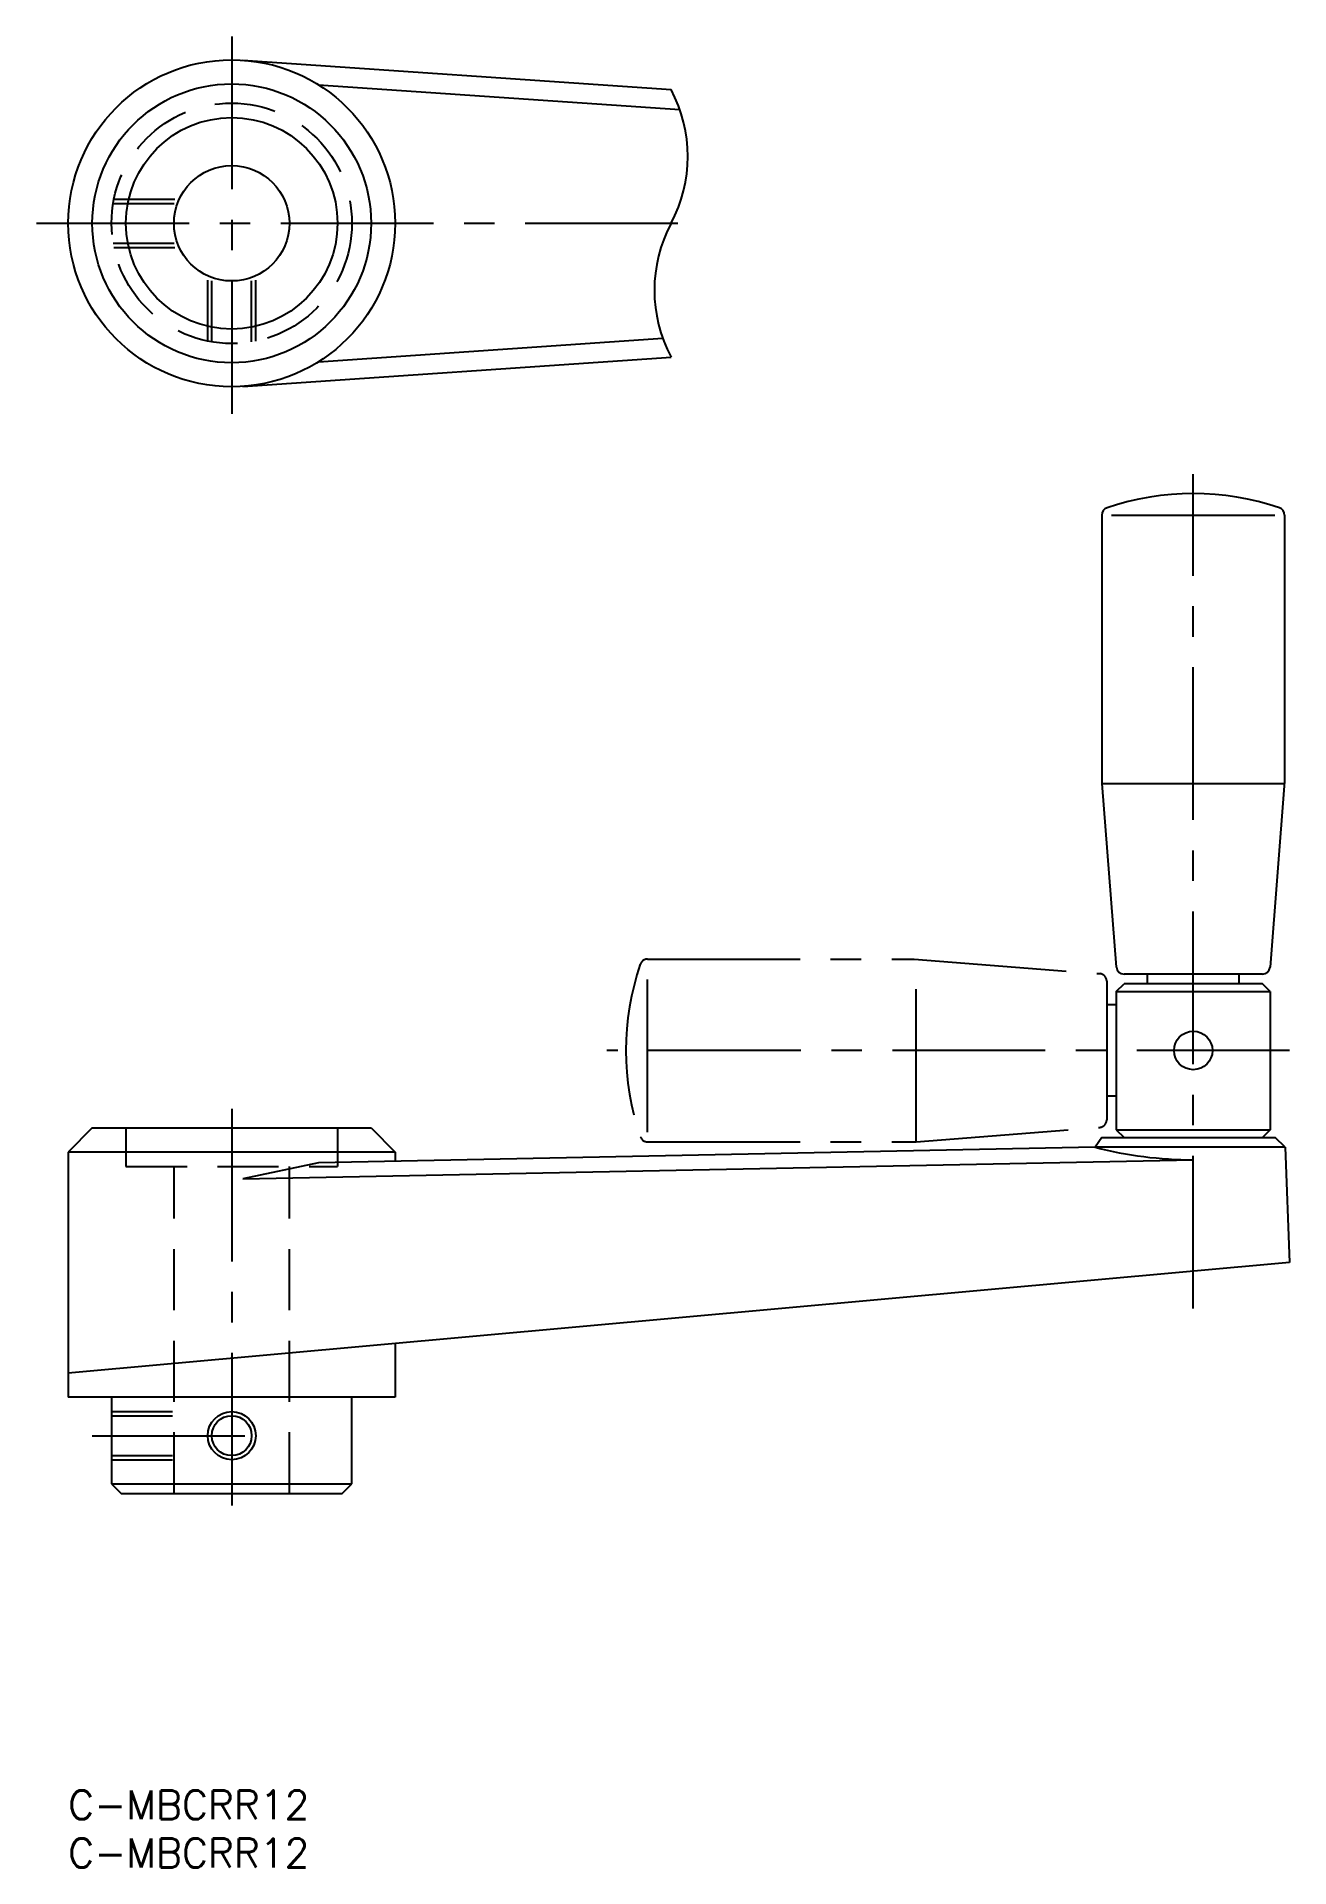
# Model space of a CAD drawing. Extents: x -3 to 127, y -8 to 182.
import ezdxf
from ezdxf.enums import TextEntityAlignment as Align

# ---------------------------------------------------------------- set-up
doc = ezdxf.new("R2010")
doc.units = 0
doc.header["$LTSCALE"] = 0.5
for name, pattern in [('CENTER', [50.8, 31.75, -6.35, 6.35, -6.35]), ('DASHED', [19.05, 12.7, -6.35]), ('PHANTOM', [63.5, 31.75, -6.35, 6.35, -6.35, 6.35, -6.35])]:
    doc.linetypes.add(name, pattern=pattern)
doc.layers.get('0').update_dxf_attribs({"linetype": 'CONTINUOUS'})
doc.layers.add('CENTER', color=1, linetype='CENTER')
doc.styles.get("Standard").update_dxf_attribs({"font": 'txt.shx', "height": 3, "bigfont": 'bigfont.shx'})

msp = doc.modelspace()

# ---------------------------------------------------------------- linework, layer by layer
at = {"color": 7, "linetype": 'CONTINUOUS'}
for p, q in [((18.16, 179.95), (62.7, 176.89)), ((26.01, 177.4), (63.6, 174.82)), ((26.01, 148.57), (61.83, 151.03)), ((18.16, 146.03), (62.7, 149.08)), ((107.5, 132.65), (107.5, 104.73)), ((108.5, 132.65), (125.5, 132.65)), ((126.5, 132.65), (126.5, 104.93)), ((107.5, 104.73), (109, 85.63)), ((107.5, 104.73), (126.48, 104.73)), ((126.5, 104.93), (124.99, 85.63)), ((109, 83.1), (109.8, 83.9)), ((124.2, 84.9), (109.8, 84.9)), ((124.2, 83.9), (109.8, 83.9)), ((112.24, 83.9), (112.24, 84.9)), ((121.76, 83.9), (121.76, 84.9)), ((125, 83.1), (124.2, 83.9)), ((109, 83.1), (109, 68.7)), ((109, 83.1), (125, 83.1)), ((125, 83.1), (125, 68.7)), ((2.5, 68.9), (0, 66.4)), ((2.5, 68.9), (31.5, 68.9)), ((31.5, 68.9), (34, 66.4)), ((109, 68.7), (109.8, 67.9)), ((109, 68.7), (125, 68.7)), ((125, 68.7), (124.2, 67.9)), ((106.79, 66.9), (26.01, 65.26)), ((107.5, 67.9), (106.79, 66.9)), ((126.55, 66.9), (106.79, 66.9)), ((107.5, 67.9), (125.51, 67.9)), ((126.55, 66.9), (125.51, 67.9)), ((126.55, 66.9), (127, 54.9)), ((34, 66.4), (0, 66.4)), ((0, 66.4), (0, 40.9)), ((18.16, 63.61), (117, 65.59)), ((26.01, 65.26), (18.16, 63.61)), ((34, 66.4), (34, 65.43)), ((127, 54.9), (0, 43.4)), ((34, 46.48), (34, 40.9)), ((34, 40.9), (0, 40.9)), ((4.5, 40.9), (4.5, 31.9)), ((29.5, 31.9), (29.5, 40.9)), ((4.5, 31.9), (29.5, 31.9)), ((4.5, 31.9), (5.5, 30.9)), ((5.5, 30.9), (28.5, 30.9)), ((28.5, 30.9), (29.5, 31.9))]:
    msp.add_line(p, q, dxfattribs=at)
at = {"color": 3, "linetype": 'DASHED'}
for p, q in [((4.67, 165.05), (11.37, 165.05)), ((4.75, 165.49), (11.55, 165.49)), ((4.67, 160.92), (11.37, 160.92)), ((4.75, 160.49), (11.55, 160.49)), ((14.5, 150.74), (14.5, 157.53)), ((14.93, 150.66), (14.93, 157.35)), ((19.07, 150.66), (19.07, 157.35)), ((19.5, 150.74), (19.5, 157.53)), ((6, 68.9), (6, 64.9)), ((28, 68.9), (28, 64.9)), ((6, 64.9), (28, 64.9)), ((11, 30.9), (11, 64.9)), ((23, 30.9), (23, 64.9)), ((4.5, 39.4), (11, 39.4)), ((4.5, 38.97), (11, 38.97)), ((4.5, 34.83), (11, 34.83)), ((4.5, 34.4), (11, 34.4))]:
    msp.add_line(p, q, dxfattribs=at)
at = {"color": 3, "linetype": 'PHANTOM'}
for p, q in [((60.24, 86.46), (87.97, 86.46)), ((87.97, 86.46), (107.27, 84.95)), ((88.17, 67.46), (88.17, 86.44)), ((60.24, 68.46), (60.24, 85.46)), ((108, 84.16), (108, 69.75)), ((109, 81.72), (108, 81.72)), ((109, 72.2), (108, 72.2)), ((88.17, 67.46), (107.27, 68.96)), ((60.24, 67.46), (88.17, 67.46))]:
    msp.add_line(p, q, dxfattribs=at)
at = {"color": 7, "linetype": 'CONTINUOUS'}
for centre, radius in [((17, 162.99), 17), ((17, 162.99), 14.5), ((17, 162.99), 11), ((17, 162.99), 6), ((117, 76.96), 2), ((17, 36.9), 2.07)]:
    msp.add_circle(centre, radius, dxfattribs=at)
at = {"color": 3, "linetype": 'DASHED'}
msp.add_circle((17, 162.99), 12.5, dxfattribs=at)
at = {"color": 3, "linetype": 'CONTINUOUS'}
msp.add_circle((17, 36.9), 2.5, dxfattribs=at)
for centre, start, end in [((49.66, 169.94), 331.9275, 28.0725), ((75.73, 156.03), 151.9275, 208.0725)]:
    msp.add_arc(centre, 14.77, start, end, dxfattribs=at)
at = {"color": 7, "linetype": 'CONTINUOUS'}
for centre, radius, start, end in [((108.29, 132.65), 0.794, 108.8765, 180), ((117, 107.26), 27.63, 71.0743, 108.9257), ((125.71, 132.65), 0.794, 0, 71.1235), ((109.8, 85.69), 0.794, 184.6204, 270), ((124.2, 85.69), 0.794, 270, 355.4261), ((117.07, 106.55), 40.96, 255.4713, 269.9031)]:
    msp.add_arc(centre, radius, start, end, dxfattribs=at)
at = {"color": 3, "linetype": 'PHANTOM'}
for centre, radius, start, end in [((85.63, 76.96), 27.63, 161.0743, 198.9257), ((60.24, 85.67), 0.794, 90, 161.1235), ((107.21, 84.16), 0.794, 0, 85.4261), ((107.21, 69.75), 0.794, 274.6204, 0), ((60.24, 68.25), 0.794, 198.8765, 270)]:
    msp.add_arc(centre, radius, start, end, dxfattribs=at)
at = {"layer": 'CENTER', "color": 1, "linetype": 'CENTER'}
for p, q in [((17, 182.41), (17, 143.18)), ((-3.29, 162.99), (65.75, 162.99)), ((117, 50.14), (117, 136.9)), ((127, 76.96), (56, 76.96)), ((17, 70.9), (17, 28.9)), ((2.5, 36.9), (21.5, 36.9))]:
    msp.add_line(p, q, dxfattribs=at)

# ---------------------------------------------------------------- texts
at = {"color": 7, "linetype": 'CONTINUOUS'}
for p in [(0, 0), (0, -5)]:
    msp.add_text('C-MBCRR12', height=3, dxfattribs=at).set_placement(p, align=Align.TOP_LEFT)

doc.saveas('drawing.dxf')
